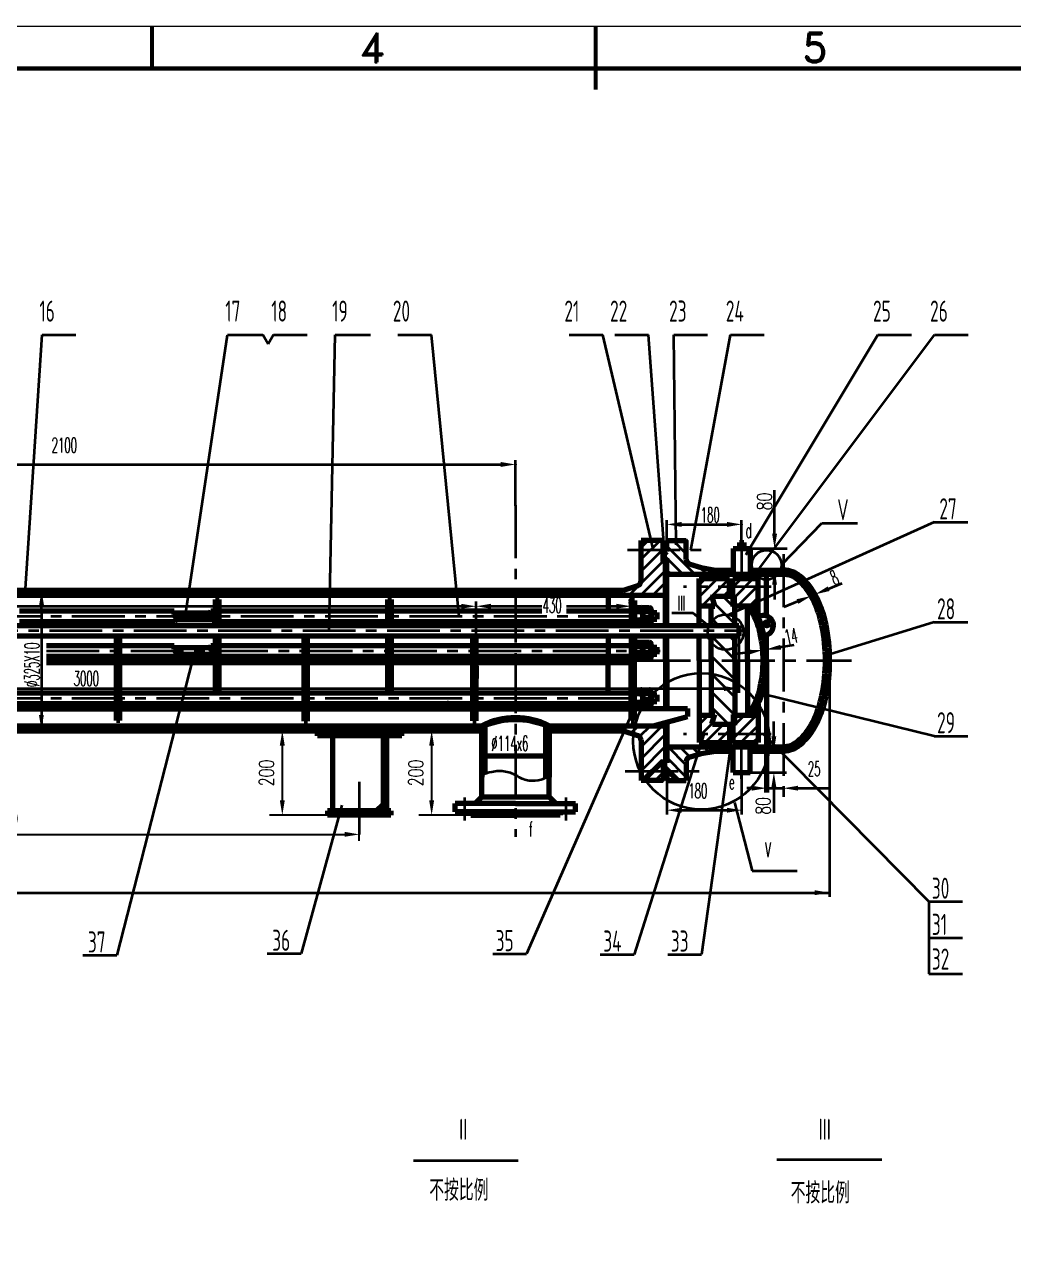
# Model space of a CAD drawing. Extents: x 0 to 1655, y 0 to 594.
# Drawn here: x 285.1 to 519.6, y 307.1 to 594.5 of the extents above; entities that cross this region are included whole.
import ezdxf

# ---------------------------------------------------------------- set-up
doc = ezdxf.new("R2010")
doc.units = 0
doc.header["$LTSCALE"] = 10
doc.linetypes.add('CENTER', pattern=[2, 1.25, -0.25, 0.25, -0.25])
doc.linetypes.add('DASHED', pattern=[0.75, 0.5, -0.25])
doc.layers.get('Defpoints').update_dxf_attribs({"linetype": 'CONTINUOUS'})
for name, color, linetype, lineweight in [('A', 3, 'CONTINUOUS', 70), ('BCD', 7, 'CONTINUOUS', 35), ('G', 1, 'CENTER', 35)]:
    doc.layers.add(name, color=color, linetype=linetype, lineweight=lineweight)
doc.layers.add('EBLAYER8', color=7, linetype='CONTINUOUS')
doc.layers.add('TK', color=5, linetype='CONTINUOUS')
doc.styles.add('EN', font='romans.shx', dxfattribs={"width": 0.7, "height": 3.5})
doc.styles.add('HZ', font='dim.shx', dxfattribs={"width": 0.7, "height": 3.5, "bigfont": 'hztxt.shx'})
doc.styles.add('ST', font='romand.shx', dxfattribs={"bigfont": 'fs64f.shx'})
doc.dimstyles.get("Standard").update_dxf_attribs({"dimtxt": 3.5, "dimasz": 3.5, "dimexe": 3, "dimexo": 0, "dimgap": 2, "dimtad": 1, "dimdec": 4, "dimzin": 0, "dimdsep": 46, "dimtxsty": 'EN', "dimcen": 3, "dimclrt": 7, "dimadec": 0, "dimazin": 0, "dimtfac": 1, "dimtdec": 4, "dimtofl": 0, "dimtmove": 0, "dimatfit": 3, "dimfxl": 0, "dimtolj": 1, "dimtzin": 0, "dimarcsym": 0})

# ---------------------------------------------------------------- blocks, each defined once
blk = doc.blocks.new('EB_BLOCK77')
at = {"layer": 'EBLAYER8', "linetype": 'ByBlock'}
blk.add_hatch(color=0, dxfattribs=at).paths.add_polyline_path([(4056.4, 4454.9), (4021.4, 4449.1), (4056.4, 4443.3)])
blk = doc.blocks.new('EB_BLOCK78')
at = {"layer": 'EBLAYER8', "linetype": 'ByBlock'}
blk.add_hatch(color=0, dxfattribs=at).paths.add_polyline_path([(4146.4, 4454.9), (4181.4, 4449.1), (4146.4, 4443.3)])
blk = doc.blocks.new('EB_BLOCK81')
at = {"layer": 'EBLAYER8', "linetype": 'ByBlock'}
blk.add_hatch(color=0, dxfattribs=at).paths.add_polyline_path([(4661.4, 4379.2), (4696.4, 4373.3), (4661.4, 4367.5)])
blk = doc.blocks.new('EB_BLOCK82')
at = {"layer": 'EBLAYER8', "linetype": 'ByBlock'}
blk.add_hatch(color=0, dxfattribs=at).paths.add_polyline_path([(4771.4, 4379.2), (4736.4, 4373.3), (4771.4, 4367.5)])
blk = doc.blocks.new('EB_BLOCK86')
at = {"layer": 'EBLAYER8', "linetype": 'ByBlock'}
blk.add_hatch(color=0, dxfattribs=at).paths.add_polyline_path([(4810.8, 4131.5), (4845.8, 4125.7), (4810.8, 4119.9)])
blk = doc.blocks.new('EB_BLOCK93')
at = {"layer": 'EBLAYER8', "linetype": 'ByBlock'}
blk.add_hatch(color=0, dxfattribs=at).paths.add_polyline_path([(4595.6, 4615.3), (4630.6, 4609.4), (4595.6, 4603.6)])
blk = doc.blocks.new('EB_BLOCK94')
at = {"layer": 'EBLAYER8', "linetype": 'ByBlock'}
blk.add_hatch(color=0, dxfattribs=at).paths.add_polyline_path([(2963, 4547.1), (2968.8, 4512.1), (2974.7, 4547.1)])
blk = doc.blocks.new('EB_BLOCK95')
at = {"layer": 'EBLAYER8', "linetype": 'ByBlock'}
blk.add_hatch(color=0, dxfattribs=at).paths.add_polyline_path([(4652.4, 4701.4), (4687.9, 4700.9), (4654.2, 4689.8)])
blk = doc.blocks.new('EB_BLOCK96')
at = {"layer": 'EBLAYER8', "linetype": 'ByBlock'}
blk.add_hatch(color=0, dxfattribs=at).paths.add_polyline_path([(4726.4, 4713.7), (4692.7, 4702.6), (4728.2, 4702.2)])
blk = doc.blocks.new('EB_BLOCK102')
at = {"layer": 'EBLAYER8', "linetype": 'ByBlock'}
blk.add_hatch(color=0, dxfattribs=at).paths.add_polyline_path([(4066.4, 5146.5), (4101.4, 5140.6), (4066.4, 5134.8)])
blk = doc.blocks.new('EB_BLOCK106')
at = {"layer": 'EBLAYER8', "linetype": 'ByBlock'}
blk.add_hatch(color=0, dxfattribs=at).paths.add_polyline_path([(4495.4, 5004.4), (4460.4, 4998.6), (4495.4, 4992.7)])
blk = doc.blocks.new('EB_BLOCK107')
at = {"layer": 'EBLAYER8', "linetype": 'ByBlock'}
blk.add_hatch(color=0, dxfattribs=at).paths.add_polyline_path([(4602.5, 5004.4), (4637.5, 4998.6), (4602.5, 4992.7)])
blk = doc.blocks.new('EB_BLOCK108')
at = {"layer": 'EBLAYER8', "linetype": 'ByBlock'}
blk.add_hatch(color=0, dxfattribs=at).paths.add_polyline_path([(4495.4, 4327), (4460.4, 4321.2), (4495.4, 4315.3)])
blk = doc.blocks.new('EB_BLOCK109')
at = {"layer": 'EBLAYER8', "linetype": 'ByBlock'}
blk.add_hatch(color=0, dxfattribs=at).paths.add_polyline_path([(4602.5, 4327), (4637.5, 4321.2), (4602.5, 4315.3)])
blk = doc.blocks.new('EB_BLOCK110')
at = {"layer": 'EBLAYER8', "linetype": 'ByBlock'}
blk.add_hatch(color=0, dxfattribs=at).paths.add_polyline_path([(2963.4, 4806.4), (2969.2, 4841.4), (2975.1, 4806.4)])
blk = doc.blocks.new('EB_BLOCK121')
at = {"layer": 'EBLAYER8', "linetype": 'ByBlock'}
blk.add_hatch(color=0, dxfattribs=at).paths.add_polyline_path([(4767.4, 4821.1), (4802, 4829), (4771.9, 4810.3)])
blk = doc.blocks.new('EB_BLOCK122')
at = {"layer": 'EBLAYER8', "linetype": 'ByBlock'}
blk.add_hatch(color=0, dxfattribs=at).paths.add_polyline_path([(4841.4, 4851.5), (4811.3, 4832.8), (4845.9, 4840.7)])
blk = doc.blocks.new('EB_BLOCK138')
at = {"layer": 'EBLAYER8', "linetype": 'ByBlock'}
blk.add_hatch(color=0, dxfattribs=at).paths.add_polyline_path([(4043.1, 4810.4), (4008.1, 4804.6), (4043.1, 4798.8)])
blk = doc.blocks.new('EB_BLOCK139')
at = {"layer": 'EBLAYER8', "linetype": 'ByBlock'}
blk.add_hatch(color=0, dxfattribs=at).paths.add_polyline_path([(4340.4, 4810.4), (4375.4, 4804.6), (4340.4, 4798.8)])
blk = doc.blocks.new('EB_BLOCK141')
at = {"layer": 'EBLAYER8', "linetype": 'ByBlock'}
blk.add_hatch(color=0, dxfattribs=at).paths.add_polyline_path([(3973.1, 4810.3), (4008.1, 4804.5), (3973.1, 4798.7)])
blk = doc.blocks.new('*D88')
at = {"layer": 'BCD', "color": 0, "lineweight": -2}
for p, q in [((194.5, 400.95), (194.5, 405.48)), ((364.5, 400.95), (364.5, 405.48)), ((198, 402.48), (361, 402.48))]:
    blk.add_line(p, q, dxfattribs=at)
at = {"layer": 'BCD', "color": 0}
for points in [[(198, 403.07), (198, 401.9), (194.5, 402.48)], [(361, 403.07), (361, 401.9), (364.5, 402.48)]]:
    blk.add_solid(points, dxfattribs=at)
at = {"layer": 'Defpoints', "color": 0}
for p in [(364.5, 402.48), (194.5, 400.95), (364.5, 400.95)]:
    blk.add_point(p, dxfattribs=at)
at = {"layer": 'BCD', "color": 7, "insert": (279.5, 406.23), "char_height": 3.5, "attachment_point": 5, "style": 'EN'}
blk.add_mtext('\\A1;1700', dxfattribs=at)
blk = doc.blocks.new('*D90')
at = {"layer": 'BCD', "color": 0, "lineweight": -2}
for p, q in [((354.6, 427.04), (343.25, 427.04)), ((346.25, 423.54), (346.25, 410.54)), ((357, 407.04), (343.25, 407.04))]:
    blk.add_line(p, q, dxfattribs=at)
at = {"layer": 'BCD', "color": 0}
for points in [[(345.66, 423.54), (346.83, 423.54), (346.25, 427.04)], [(345.66, 410.54), (346.83, 410.54), (346.25, 407.04)]]:
    blk.add_solid(points, dxfattribs=at)
at = {"layer": 'Defpoints', "color": 0}
for p in [(354.6, 427.04), (346.25, 407.04), (357, 407.04)]:
    blk.add_point(p, dxfattribs=at)
at = {"layer": 'BCD', "color": 7, "insert": (342.5, 417.04), "char_height": 3.5, "attachment_point": 5, "rotation": 90, "style": 'EN'}
blk.add_mtext('\\A1;200', dxfattribs=at)
blk = doc.blocks.new('*D91')
at = {"layer": 'BCD', "color": 0, "lineweight": -2}
for p, q in [((386.5, 427.04), (378.64, 427.04)), ((381.64, 423.54), (381.64, 410.54)), ((390.9, 407.04), (378.64, 407.04))]:
    blk.add_line(p, q, dxfattribs=at)
at = {"layer": 'BCD', "color": 0}
for points in [[(381.06, 423.54), (382.22, 423.54), (381.64, 427.04)], [(381.06, 410.54), (382.22, 410.54), (381.64, 407.04)]]:
    blk.add_solid(points, dxfattribs=at)
at = {"layer": 'Defpoints', "color": 0}
for p in [(386.5, 427.04), (381.64, 407.04), (390.9, 407.04)]:
    blk.add_point(p, dxfattribs=at)
at = {"layer": 'BCD', "color": 7, "insert": (377.89, 417.04), "char_height": 3.5, "attachment_point": 5, "rotation": 90, "style": 'EN'}
blk.add_mtext('\\A1;200', dxfattribs=at)

msp = doc.modelspace()

# ---------------------------------------------------------------- linework, layer by layer
at = {"layer": 'A'}
for p, q in [((436.49818, 472.13957), (431.29818, 472.13957)), ((431.29818, 462.60448), (431.29818, 472.13957)), ((436.49818, 467.13957), (436.49818, 472.13957)), ((437.39818, 469.53957), (437.39818, 472.13957)), ((437.39818, 472.13957), (441.99818, 472.13957)), ((441.99818, 471.82523), (441.68383, 472.13957)), ((441.99818, 467.64473), (441.99818, 472.13957)), ((454.58149, 471.69431), (455.63571, 471.69431)), ((454.58149, 471.69431), (454.58149, 470.22262)), ((455.63571, 471.69431), (455.63571, 470.22262)), ((436.79818, 468.93957), (437.39818, 469.53957)), ((436.79818, 467.13957), (436.79818, 468.93957)), ((453.1086, 470.22262), (457.1086, 470.22262)), ((453.1086, 470.22262), (453.1086, 464.13957)), ((457.1086, 470.22262), (457.1086, 464.13957)), ((436.49818, 467.13957), (437.09818, 467.13957)), ((436.79818, 467.93957), (437.39818, 467.93957)), ((437.09818, 452.02718), (437.09818, 467.93957)), ((437.39818, 452.02718), (437.39818, 467.93957)), ((442.86852, 466.49091), (445.49818, 465.73957)), ((445.49818, 465.73957), (448.89818, 465.13957)), ((437.09818, 464.13957), (464.99818, 464.13957)), ((445.04818, 463.13957), (452.24818, 463.13957)), ((445.04818, 452.02718), (445.04818, 463.13957)), ((448.89818, 464.92523), (448.6379, 465.1855)), ((448.89818, 463.13957), (448.89818, 465.13957)), ((448.89818, 465.13957), (453.1086, 465.13957)), ((452.24818, 458.83957), (452.24818, 463.13957)), ((452.99818, 458.83957), (452.99818, 463.13957)), ((452.99818, 463.13957), (458.99818, 463.13957)), ((457.1086, 465.13957), (464.99818, 465.13957)), ((458.99818, 454.0647), (458.99818, 463.13957)), ((460.99818, 454.2382), (460.99818, 465.13957)), ((199.49818, 460.33957), (309.89145, 460.33957)), ((308.7045, 460.33957), (427.09818, 460.33957)), ((423.49818, 460.33957), (423.49818, 455.46187)), ((427.09818, 460.33957), (430.47765, 461.46606)), ((198.69818, 459.13957), (309.89145, 459.13957)), ((308.7045, 459.13957), (437.09818, 459.13957)), ((330.44883, 452.40282), (330.44883, 458.12554)), ((331.24883, 458.12554), (330.44883, 458.12554)), ((331.24883, 452.40282), (331.24883, 458.12554)), ((372.09397, 458.12554), (371.29397, 458.12554)), ((371.29397, 452.40282), (371.29397, 458.12554)), ((372.09397, 452.40282), (372.09397, 458.12554)), ((428.89818, 457.93957), (428.89818, 452.02718)), ((428.89818, 457.93957), (429.69818, 457.93957)), ((428.89818, 457.93957), (428.89818, 454.55144)), ((429.69818, 457.93957), (429.69818, 452.02718)), ((448.19818, 458.83957), (448.04818, 458.68957)), ((448.04818, 458.68957), (448.763, 456.48957)), ((453.39818, 458.83957), (448.19818, 458.83957)), ((453.09818, 456.48957), (453.09818, 458.83957)), ((453.09818, 457.65402), (453.39818, 457.95402)), ((453.39818, 456.63957), (453.39818, 458.98957)), ((283.93255, 455.4733), (309.89145, 455.4733)), ((307.08372, 455.46187), (320.59085, 455.46187)), ((313.11149, 455.4733), (319.96316, 455.4733)), ((320.50226, 455.0233), (329.21466, 455.0233)), ((329.29841, 455.46187), (330.44883, 455.46187)), ((331.24883, 455.46187), (349.83701, 455.46187)), ((347.05183, 455.46187), (371.29397, 455.46187)), ((372.09397, 455.46187), (407.76059, 455.46187)), ((372.09397, 455.46187), (376.25183, 455.46187)), ((413.5957, 455.46187), (428.89818, 455.46187)), ((429.69818, 456.25236), (431.2399, 456.25236)), ((431.2399, 455.25236), (429.69818, 455.25236)), ((431.69818, 456.25236), (431.69818, 452.25236)), ((431.69818, 456.25236), (433.2399, 456.25236)), ((431.69818, 454.25236), (431.69818, 455.76042)), ((433.2399, 455.25236), (431.69818, 455.25236)), ((433.69818, 454.25236), (433.69818, 455.76042)), ((433.69818, 455.7541), (433.69818, 452.74391)), ((433.69818, 455.05236), (435.00455, 455.05236)), ((435.00455, 455.05236), (435.00455, 453.45236)), ((445.04818, 456.63957), (448.71427, 456.63957)), ((448.763, 456.48957), (447.89818, 456.48957)), ((447.89818, 452.02718), (447.89818, 456.48957)), ((453.49818, 456.48957), (453.09818, 456.48957)), ((453.39818, 456.63957), (458.99818, 456.63957)), ((453.49818, 452.02718), (453.49818, 456.48957)), ((456.48916, 443.68905), (456.48916, 456.63957)), ((457.17195, 455.73289), (457.88804, 456.10172)), ((204.6783, 452.02718), (309.89145, 452.02718)), ((283.93255, 452.9733), (309.89145, 452.9733)), ((307.08372, 452.02718), (454.41694, 452.02718)), ((309.89145, 452.96187), (320.84079, 452.96187)), ((321.07439, 453.4233), (329.80712, 453.4233)), ((329.64173, 452.96187), (330.44883, 452.96187)), ((330.44883, 452.02718), (330.44883, 452.40282)), ((331.24883, 452.96187), (349.83701, 452.96187)), ((331.24883, 452.02718), (331.24883, 452.40282)), ((347.05183, 452.96187), (371.29397, 452.96187)), ((371.29397, 452.02718), (371.29397, 452.40282)), ((372.09397, 452.96187), (428.89818, 452.96187)), ((372.09397, 452.96187), (376.25183, 452.96187)), ((372.09397, 452.02718), (372.09397, 452.40282)), ((423.49818, 452.96187), (423.49818, 452.02718)), ((431.2399, 453.25236), (429.69818, 453.25236)), ((429.69818, 452.25236), (431.2399, 452.25236)), ((433.2399, 453.25236), (431.69818, 453.25236)), ((431.69818, 452.25236), (433.2399, 452.25236)), ((433.69818, 453.45236), (435.00455, 453.45236)), ((454.41694, 452.02718), (454.41694, 449.52718)), ((204.6783, 449.52718), (309.89145, 449.52718)), ((306.9691, 439.0035), (306.9691, 449.52718)), ((307.08372, 449.52718), (389.69818, 449.52718)), ((307.7691, 439.0035), (307.7691, 449.52718)), ((330.44883, 436.69813), (330.44883, 449.52718)), ((331.24883, 436.69813), (331.24883, 449.52718)), ((351.45074, 438.94825), (351.45074, 449.47193)), ((352.25074, 438.94825), (352.25074, 449.47193)), ((371.29397, 436.69813), (371.29397, 449.52718)), ((372.09397, 436.69813), (372.09397, 449.52718)), ((389.69818, 449.52718), (454.41694, 449.52718)), ((391.36646, 444.34524), (391.36646, 449.52718)), ((392.16646, 439.0035), (392.16646, 449.52718)), ((423.49818, 449.52718), (423.49818, 444.1301)), ((428.89818, 449.52718), (428.89818, 444.1301)), ((428.89818, 449.52718), (428.89818, 448.72567)), ((429.69818, 449.52718), (429.69818, 443.68905)), ((429.69818, 449.52718), (429.69818, 448.72567)), ((437.09818, 443.68905), (437.09818, 449.52718)), ((437.09818, 448.72567), (437.09818, 449.52718)), ((437.39818, 443.68905), (437.39818, 449.52718)), ((437.39818, 448.72567), (437.39818, 449.52718)), ((445.04818, 443.68905), (445.04818, 449.52718)), ((445.04818, 448.72567), (445.04818, 449.52718)), ((447.89818, 443.68905), (447.89818, 449.52718)), ((447.89818, 448.72567), (447.89818, 449.52718)), ((453.49818, 443.68905), (453.49818, 449.52718)), ((453.49818, 448.72567), (453.49818, 449.52718)), ((460.99818, 443.68905), (460.99818, 449.75069)), ((290.35712, 447.23838), (306.9691, 447.23838)), ((295.4783, 447.23838), (306.9691, 447.23838)), ((307.7691, 447.23838), (309.89145, 447.23838)), ((307.7691, 447.23838), (309.89145, 447.23838)), ((307.7691, 447.22694), (320.59085, 447.22694)), ((309.89145, 447.22694), (320.59085, 447.22694)), ((309.89145, 447.22694), (320.59085, 447.22694)), ((320.50226, 446.78838), (329.21466, 446.78838)), ((329.29841, 447.22694), (330.44883, 447.22694)), ((329.29841, 447.22694), (330.23247, 447.22694)), ((331.24883, 447.22694), (349.83701, 447.22694)), ((347.05183, 447.22694), (351.45074, 447.22694)), ((352.25074, 447.22694), (371.29397, 447.22694)), ((352.25074, 447.22694), (361.36646, 447.22694)), ((372.09397, 447.22694), (391.36646, 447.22694)), ((372.09397, 447.22694), (376.25183, 447.22694)), ((392.16646, 447.22694), (428.89818, 447.22694)), ((429.69818, 448.01743), (431.2399, 448.01743)), ((431.2399, 447.01743), (429.69818, 447.01743)), ((431.69818, 448.01743), (431.69818, 444.01743)), ((431.69818, 448.01743), (433.2399, 448.01743)), ((431.69818, 446.01743), (431.69818, 447.5255)), ((433.2399, 447.01743), (431.69818, 447.01743)), ((433.69818, 446.01743), (433.69818, 447.5255)), ((433.69818, 447.51918), (433.69818, 444.50899)), ((433.69818, 446.81743), (435.00455, 446.81743)), ((435.00455, 446.81743), (435.00455, 445.21743)), ((290.35712, 444.73838), (306.9691, 444.73838)), ((290.35712, 444.18905), (306.9691, 444.18905)), ((290.35712, 443.18905), (306.9691, 443.18905)), ((307.7691, 444.72694), (320.84079, 444.72694)), ((307.7691, 444.18905), (330.44883, 444.18905)), ((307.7691, 443.18905), (330.44883, 443.18905)), ((321.07439, 445.18838), (329.80712, 445.18838)), ((329.64173, 444.72694), (330.44883, 444.72694)), ((331.24883, 444.72694), (349.83701, 444.72694)), ((331.24883, 444.18905), (351.45074, 444.18905)), ((331.24883, 443.18905), (351.45074, 443.18905)), ((347.05183, 444.72694), (351.45074, 444.72694)), ((352.25074, 444.72694), (371.29397, 444.72694)), ((352.25074, 444.72694), (361.36646, 444.72694)), ((352.25074, 440.61283), (352.25074, 444.28998)), ((352.25074, 444.18905), (371.29397, 444.18905)), ((352.25074, 443.18905), (371.29397, 443.18905)), ((372.09397, 444.72694), (391.36646, 444.72694)), ((372.09397, 444.72694), (376.25183, 444.72694)), ((372.09397, 444.18905), (391.36646, 444.18905)), ((372.09397, 443.18905), (391.36646, 443.18905)), ((391.36646, 439.0035), (391.36646, 444.34524)), ((392.16646, 444.72694), (428.89818, 444.72694)), ((392.16646, 440.66809), (392.16646, 444.34524)), ((392.16646, 444.18905), (429.69818, 444.18905)), ((392.16646, 443.18905), (429.69818, 443.18905)), ((423.49818, 436.01401), (423.49818, 443.17445)), ((428.89818, 444.11176), (428.89818, 443.68905)), ((428.89818, 429.43852), (428.89818, 443.68905)), ((431.2399, 445.01743), (429.69818, 445.01743)), ((429.69818, 444.01743), (431.2399, 444.01743)), ((429.69818, 429.43852), (429.69818, 443.68905)), ((433.2399, 445.01743), (431.69818, 445.01743)), ((431.69818, 444.01743), (433.2399, 444.01743)), ((433.69818, 445.21743), (435.00455, 445.21743)), ((437.09818, 443.68905), (437.09818, 432.28764)), ((437.39818, 443.68905), (437.39818, 432.28764)), ((445.04818, 443.68905), (445.04818, 424.23852)), ((447.89818, 443.68905), (447.89818, 430.88852)), ((453.49818, 443.68905), (453.49818, 430.88852)), ((456.48084, 443.68905), (456.48084, 430.73852)), ((460.99818, 443.68905), (460.99818, 422.23852)), ((392.16646, 442.38719), (392.16646, 439.39502)), ((306.9691, 429.43648), (306.9691, 439.0035)), ((307.7691, 429.43648), (307.7691, 439.0035)), ((330.44883, 436.69813), (330.44883, 437.60719)), ((331.24883, 436.69813), (331.24883, 437.60719)), ((351.45074, 429.33141), (351.45074, 438.94825)), ((352.25074, 429.33141), (352.25074, 438.94825)), ((371.29397, 436.69813), (371.29397, 437.60719)), ((372.09397, 436.69813), (372.09397, 437.60719)), ((391.36646, 429.38667), (391.36646, 439.0035)), ((392.16646, 429.38667), (392.16646, 439.0035)), ((263.14838, 436.01401), (306.9691, 436.01401)), ((307.7691, 436.01401), (351.45074, 436.01401)), ((307.7691, 436.01401), (309.89145, 436.01401)), ((307.7691, 434.62858), (307.7691, 431.63641)), ((330.44883, 436.69813), (331.24883, 436.69813)), ((352.25074, 436.01401), (391.36646, 436.01401)), ((371.29397, 436.69813), (372.09397, 436.69813)), ((392.16646, 436.01401), (428.89818, 436.01401)), ((429.69818, 436.76401), (431.2399, 436.76401)), ((431.2399, 435.76401), (429.69818, 435.76401)), ((431.69818, 436.76401), (431.69818, 432.76401)), ((431.69818, 436.76401), (433.2399, 436.76401)), ((431.69818, 434.76401), (431.69818, 436.27207)), ((433.2399, 435.76401), (431.69818, 435.76401)), ((433.69818, 434.76401), (433.69818, 436.27207)), ((433.69818, 436.26575), (433.69818, 433.25556)), ((433.69818, 435.56401), (435.00455, 435.56401)), ((435.00455, 435.56401), (435.00455, 433.96401)), ((263.14838, 433.51401), (306.9691, 433.51401)), ((263.14838, 432.23503), (295.4783, 432.23503)), ((295.4783, 432.23503), (306.9691, 432.23503)), ((307.7691, 433.51401), (351.45074, 433.51401)), ((307.7691, 433.51401), (309.89145, 433.51401)), ((307.7691, 432.23503), (351.45074, 432.23503)), ((307.7691, 432.23503), (309.89145, 432.23503)), ((308.7045, 433.51401), (331.33553, 433.51401)), ((308.7045, 432.23503), (331.33553, 432.23503)), ((352.25074, 433.51401), (391.36646, 433.51401)), ((352.25074, 432.23503), (385.51275, 432.23503)), ((385.4783, 432.23503), (391.36646, 432.23503)), ((392.16646, 433.51401), (428.89818, 433.51401)), ((392.16646, 432.23503), (428.89818, 432.23503)), ((423.49818, 432.23503), (423.49818, 433.51401)), ((431.2399, 433.76401), (429.69818, 433.76401)), ((429.69818, 432.76401), (431.2399, 432.76401)), ((429.69818, 432.28764), (433.69818, 432.28764)), ((433.2399, 433.76401), (431.69818, 433.76401)), ((431.69818, 432.76401), (433.2399, 432.76401)), ((433.69818, 433.96401), (435.00455, 433.96401)), ((433.69818, 432.28764), (442.23701, 432.28764)), ((442.23701, 432.28764), (442.23701, 430.40665)), ((458.99818, 433.3134), (458.99818, 424.23852)), ((159.29818, 428.23852), (309.89145, 428.23852)), ((307.7691, 429.43648), (306.9691, 429.43648)), ((308.7045, 428.23852), (394.29818, 428.23852)), ((351.40522, 429.33141), (351.40522, 429.49435)), ((351.40522, 429.33141), (352.20522, 429.33141)), ((352.20522, 429.33141), (352.20522, 429.49435)), ((391.36646, 429.38667), (391.36646, 429.54961)), ((391.36646, 429.38667), (392.16646, 429.38667)), ((392.16646, 429.38667), (392.16646, 429.54961)), ((393.49818, 411.36927), (393.49818, 428.23852)), ((394.29818, 416.82092), (394.29818, 428.23852)), ((408.69818, 415.90408), (408.69818, 428.23852)), ((408.69818, 428.23852), (437.09818, 428.23852)), ((409.49818, 411.36927), (409.49818, 428.23852)), ((423.49818, 427.03852), (423.49818, 428.23852)), ((428.89818, 429.43852), (429.69818, 429.43852)), ((428.89818, 429.43852), (429.69818, 429.43852)), ((434.14545, 428.23852), (442.23701, 430.40665)), ((437.09818, 429.02971), (437.09818, 419.43852)), ((437.39818, 429.11009), (437.39818, 419.43852)), ((445.04818, 430.73852), (448.71427, 430.73852)), ((448.763, 430.88852), (447.89818, 430.88852)), ((448.04818, 428.68852), (448.763, 430.88852)), ((448.19818, 428.53852), (448.04818, 428.68852)), ((453.39818, 428.53852), (448.19818, 428.53852)), ((452.24818, 428.53852), (452.24818, 424.23852)), ((452.99818, 428.53852), (452.99818, 424.23852)), ((453.39818, 428.38852), (452.99818, 428.38852)), ((453.49818, 430.88852), (453.09818, 430.88852)), ((453.09818, 430.88852), (453.09818, 428.53852)), ((453.39818, 430.73852), (453.09818, 430.73852)), ((453.39818, 430.73852), (453.39818, 428.38852)), ((453.39818, 430.73852), (458.99818, 430.73852)), ((453.39818, 430.73852), (458.99818, 430.73852)), ((453.39818, 430.73852), (453.39818, 428.38852)), ((169.89818, 427.03852), (309.89145, 427.03852)), ((308.7045, 427.03852), (393.49818, 427.03852)), ((354.59818, 425.83852), (354.59818, 427.03852)), ((374.59818, 425.83852), (354.59818, 425.83852)), ((358.19818, 408.03852), (358.19818, 425.83852)), ((370.19818, 408.03852), (370.19818, 425.83852)), ((370.99818, 408.03852), (370.99818, 425.83852)), ((374.59818, 425.83852), (374.59818, 427.03852)), ((393.49818, 427.03852), (393.49818, 416.04678)), ((409.49818, 427.03852), (427.09818, 427.03852)), ((409.49818, 427.03852), (409.49818, 416.04678)), ((427.09818, 427.03852), (430.47765, 425.91203)), ((460.99818, 427.45611), (460.99818, 412.42435)), ((431.29818, 424.77361), (431.29818, 415.23852)), ((437.09818, 423.23852), (464.99818, 423.23852)), ((445.04818, 424.23852), (452.24818, 424.23852)), ((448.89818, 424.23852), (448.89818, 422.23852)), ((452.99818, 424.23852), (458.99818, 424.23852)), ((453.1086, 417.15548), (453.1086, 423.23852)), ((457.1086, 417.15548), (457.1086, 423.23852)), ((409.49818, 421.00009), (393.49818, 421.00009)), ((431.78831, 415.23852), (436.49818, 419.94839)), ((436.49818, 420.23852), (437.09818, 420.23852)), ((436.49818, 420.23852), (436.49818, 415.23852)), ((436.79818, 420.23852), (436.79818, 418.43852)), ((441.99818, 419.73336), (441.99818, 415.23852)), ((442.86852, 420.88719), (445.49818, 421.63852)), ((445.49818, 421.63852), (448.89818, 422.23852)), ((448.89818, 422.23852), (453.1086, 422.23852)), ((457.1086, 422.23852), (464.99818, 422.23852)), ((436.79818, 419.43852), (437.39818, 419.43852)), ((440.00259, 415.23852), (436.79818, 418.44294)), ((437.39818, 417.83852), (437.39818, 415.23852)), ((453.1086, 417.15548), (457.1086, 417.15548)), ((436.49818, 415.23852), (431.29818, 415.23852)), ((437.39818, 415.23852), (441.99818, 415.23852)), ((393.54143, 411.41247), (391.92191, 409.79489)), ((393.49818, 412.11594), (393.49818, 412.87073)), ((393.49818, 412.11594), (393.49818, 412.87073)), ((393.54143, 411.41247), (409.51971, 411.41247)), ((409.45493, 411.41247), (411.07446, 409.79489)), ((409.49818, 412.11594), (409.49818, 412.87073)), ((409.49818, 412.11594), (409.49818, 412.87073)), ((368.59818, 408.03852), (370.19818, 409.63852)), ((401.49818, 409.79489), (387.24818, 409.79489)), ((387.24818, 407.83852), (387.24818, 409.79489)), ((401.49818, 409.79489), (415.74818, 409.79489)), ((415.74818, 407.83852), (415.74818, 409.79489)), ((371.99818, 408.03852), (356.99818, 408.03852)), ((356.99818, 408.03852), (356.99818, 407.03852)), ((371.99818, 407.03852), (356.99818, 407.03852)), ((370.19818, 408.03852), (368.59818, 408.03852)), ((371.99818, 408.03852), (371.99818, 407.03852)), ((401.49818, 407.83852), (387.24818, 407.83852)), ((390.89818, 407.83852), (390.89818, 407.03852)), ((412.09818, 407.03852), (390.89818, 407.03852)), ((390.89818, 407.03852), (401.49818, 407.03852)), ((401.49818, 407.83852), (415.74818, 407.83852)), ((412.09818, 407.83852), (412.09818, 407.03852))]:
    msp.add_line(p, q, dxfattribs=at)
msp.add_circle((461.13329, 452.3994), 0.47732, dxfattribs=at)
for centre, radius, start, end in [((443.19818, 467.64473), 1.2, 180, 254.0546041), ((464.95856, 458.90132), 5.2202, 49.7669144, 89.3882665), ((464.95856, 458.90132), 6.2202, 49.7669144, 89.3882665), ((458.85753, 451.69018), 14.66599, 26.0855302, 49.7669144), ((458.85753, 451.69018), 15.66599, 26.0855302, 49.7669144), ((430.09818, 462.60448), 1.2, 288.4349488, 0), ((449.01478, 446.87135), 25.62504, 11.4636355, 26.0855302), ((449.01478, 446.87135), 26.62504, 11.4636355, 26.0855302), ((321.98521, 454.95197), 1.48467, 159.9134274, 191.6361765), ((321.37313, 454.82593), 0.85975, 191.6361765, 231.8917888), ((320.44073, 453.63714), 0.65108, 5.3060052, 51.8917888), ((330.52209, 455.00076), 1.30763, 160.5349333, 191.8553377), ((330.09769, 454.91167), 0.87398, 191.8553377, 229.6230702), ((330.79098, 454.90573), 1.59281, 159.5643062, 160.5349333), ((329.01469, 453.6381), 0.79781, 10.0218457, 49.6230702), ((431.19343, 455.75236), 0.50215, 275.3098384, 84.6901616), ((430.378, 454.25236), 1.32018, 310.7580254, 49.2419746), ((433.19343, 455.75236), 0.50215, 275.3098384, 84.6901616), ((432.378, 454.25236), 1.32018, 310.7580254, 49.2419746), ((447.95525, 449.47215), 11.14201, 27.6167337, 40.036789), ((441.28931, 445.9848), 18.66507, 12.2269293, 27.6167337), ((447.95525, 449.47215), 11.94201, 27.6167337, 33.7208664), ((441.28931, 445.9848), 19.46507, 12.2269293, 27.6167337), ((460.28567, 451.99444), 2.35417, 273.0158619, 119.8537209), ((319.92794, 453.74665), 1.20382, 319.3143174, 328.356727), ((320.14954, 453.61009), 0.94353, 328.356727, 5.3060052), ((328.39001, 453.69361), 1.44991, 329.6899723, 338.170868), ((328.67738, 453.5785), 1.14034, 338.170868, 10.0218457), ((431.19343, 452.75236), 0.50215, 275.3098384, 84.6901616), ((433.19343, 452.75236), 0.50215, 275.3098384, 84.6901616), ((433.35619, 443.69592), 41.60237, 0, 11.4636355), ((433.35619, 443.69592), 42.60237, 0, 11.4636355), ((430.69516, 443.68905), 29.50511, 0, 12.2269293), ((430.69516, 443.68905), 30.30511, 0, 12.2269293), ((321.98521, 446.71705), 1.48467, 159.9134274, 191.6361765), ((321.37313, 446.59101), 0.85975, 191.6361765, 231.8917888), ((320.44073, 445.40221), 0.65108, 5.3060052, 51.8917888), ((320.14954, 445.37517), 0.94353, 328.356727, 5.3060052), ((330.52209, 446.76584), 1.30763, 160.5349333, 191.8553377), ((330.09769, 446.67675), 0.87398, 191.8553377, 229.6230702), ((330.79098, 446.6708), 1.59281, 159.5643062, 160.5349333), ((329.01469, 445.40318), 0.79781, 10.0218457, 49.6230702), ((328.67738, 445.34357), 1.14034, 338.170868, 10.0218457), ((431.19343, 447.51743), 0.50215, 275.3098384, 84.6901616), ((430.378, 446.01743), 1.32018, 310.7580254, 49.2419746), ((433.19343, 447.51743), 0.50215, 275.3098384, 84.6901616), ((432.378, 446.01743), 1.32018, 310.7580254, 49.2419746), ((319.92794, 445.51172), 1.20382, 319.3143174, 328.356727), ((328.39001, 445.45868), 1.44991, 329.6899723, 338.170868), ((431.19343, 444.51743), 0.50215, 275.3098384, 84.6901616), ((433.19343, 444.51743), 0.50215, 275.3098384, 84.6901616), ((430.69516, 443.68905), 29.50511, 347.7730707, 0), ((430.69516, 443.68905), 30.30511, 347.7730707, 0), ((433.35619, 443.69592), 41.60237, 348.5363645, 360), ((433.35619, 443.69592), 42.60237, 348.5363645, 360), ((441.28931, 441.3933), 18.66507, 332.3832663, 347.7730707), ((441.28931, 441.3933), 19.46507, 332.3832663, 347.7730707), ((431.19343, 436.26401), 0.50215, 275.3098384, 84.6901616), ((430.378, 434.76401), 1.32018, 310.7580254, 49.2419746), ((433.19343, 436.26401), 0.50215, 275.3098384, 84.6901616), ((432.378, 434.76401), 1.32018, 310.7580254, 49.2419746), ((449.01478, 440.52049), 25.62504, 333.9144698, 348.5363645), ((449.01478, 440.52049), 26.62504, 333.9144698, 348.5363645), ((431.19343, 433.26401), 0.50215, 275.3098384, 84.6901616), ((433.19343, 433.26401), 0.50215, 275.3098384, 84.6901616), ((447.95525, 437.90595), 11.14201, 319.963211, 332.3832663), ((401.49818, 412.15559), 17.96276, 63.5532579, 116.4467421), ((401.49818, 410.6279), 19.02561, 67.7630848, 112.2369152), ((458.85753, 435.70166), 14.66599, 310.2330856, 333.9144698), ((458.85753, 435.70166), 15.66599, 310.2330856, 333.9144698), ((430.09818, 424.77361), 1.2, 0, 71.5650512), ((464.95856, 428.49052), 5.2202, 270.6117335, 310.2330856), ((464.95856, 428.49052), 6.2202, 270.6117335, 310.2330856), ((443.19818, 419.73336), 1.2, 105.9453959, 180)]:
    msp.add_arc(centre, radius, start, end, dxfattribs=at)
for p in [(428.89818, 457.93957), (428.89818, 457.36049), (428.89818, 449.12556), (307.7691, 434.62858), (385.4783, 433.51401), (455.1086, 417.15548), (401.49818, 407.03852)]:
    msp.add_point(p, dxfattribs=at)
at = {"layer": 'BCD'}
for p, q in [((285.27403, 459.50642), (289.3193, 520.8537)), ((289.3193, 520.8537), (297.3193, 520.8537)), ((323.19461, 453.92909), (333.22319, 520.8537)), ((333.22319, 520.8537), (341.67118, 520.8537)), ((342.92118, 518.68864), (341.67118, 520.8537)), ((344.17118, 520.8537), (342.92118, 518.68864)), ((344.17118, 520.8537), (352.17118, 520.8537)), ((357.38825, 450.77526), (358.74137, 520.8537)), ((358.74137, 520.8537), (367.18936, 520.8537)), ((373.61193, 520.8537), (381.61193, 520.8537)), ((388.16921, 454.13775), (381.61193, 520.8537)), ((414.21143, 520.8537), (422.21143, 520.8537)), ((434.11102, 470.12707), (422.21143, 520.8537)), ((425.04545, 520.8537), (433.04545, 520.8537)), ((437.07882, 466.17553), (433.04545, 520.8537)), ((439.552, 471.11496), (439.04102, 520.8537)), ((439.04102, 520.8537), (447.04102, 520.8537)), ((443.08661, 469.87523), (452.47072, 520.8537)), ((452.47072, 520.8537), (460.47072, 520.8537)), ((456.12344, 468.74173), (487.36932, 520.8537)), ((458.74186, 464.70995), (500.79435, 520.8537)), ((487.36932, 520.8537), (495.36932, 520.8537)), ((500.79435, 520.8537), (508.79435, 520.8537)), ((194.99818, 490.15498), (397.99818, 490.15498)), ((401.49818, 480.43657), (401.49818, 491.15498)), ((462.90951, 473.72262), (462.90951, 484.05595)), ((437.39818, 472.13957), (437.39818, 476.94689)), ((440.89818, 475.94689), (451.6086, 475.94689)), ((451.57672, 454.38987), (500.79435, 476.54832)), ((455.1086, 470.22262), (455.1086, 476.94689)), ((464.61923, 466.4822), (474.10598, 476.22684)), ((474.10598, 476.22684), (482.52381, 476.22684)), ((500.7207, 476.4838), (508.7207, 476.4838)), ((431.29818, 467.67383), (435.76393, 472.13957)), ((431.29818, 470.50225), (432.9355, 472.13957)), ((441.99818, 468.9968), (438.85541, 472.13957)), ((431.29818, 464.8454), (436.49818, 470.0454)), ((441.19855, 464.13957), (436.79818, 468.53994)), ((444.02698, 464.13957), (437.39818, 470.76837)), ((457.1086, 470.22262), (465.90951, 470.22262)), ((428.42078, 459.13957), (436.49818, 467.21697)), ((437.09818, 467.81697), (437.22078, 467.93957)), ((437.39818, 467.23284), (437.09818, 467.53284)), ((437.09818, 467.10987), (437.39818, 467.40987)), ((437.39818, 466.52573), (437.09818, 466.82573)), ((437.09818, 466.40276), (437.39818, 466.70276)), ((437.39818, 465.81862), (437.09818, 466.11862)), ((437.09818, 465.69565), (437.39818, 465.99565)), ((446.85541, 464.13957), (445.1583, 465.83668)), ((431.24921, 459.13957), (437.09818, 464.98855)), ((437.39818, 465.11152), (437.09818, 465.41152)), ((437.09818, 464.98855), (437.39818, 465.28855)), ((437.39818, 464.40441), (437.09818, 464.70441)), ((437.09818, 464.28144), (437.39818, 464.58144)), ((438.37013, 464.13957), (437.39818, 465.11152)), ((445.04818, 458.79641), (449.39134, 463.13957)), ((445.04818, 461.62484), (446.56292, 463.13957)), ((445.71977, 456.63957), (452.21977, 463.13957)), ((452.99818, 461.08956), (455.0482, 463.13957)), ((453.39818, 458.66113), (457.87663, 463.13957)), ((423.49818, 459.87383), (423.96393, 460.33957)), ((425.59235, 459.13957), (426.79235, 460.33957)), ((434.07764, 459.13957), (437.09818, 462.16012)), ((450.7482, 458.83957), (452.24818, 460.33956)), ((454.20505, 456.63957), (458.99818, 461.4327)), ((462.90951, 461.63957), (462.90951, 458.13957)), ((475.72396, 460.70298), (478.96078, 462.03454)), ((289.19473, 455.63957), (289.19473, 456.96197)), ((392.16646, 449.52718), (392.16646, 457.7117)), ((436.90606, 459.13957), (437.09818, 459.33169)), ((453.49818, 452.41971), (448.44279, 457.4751)), ((453.49818, 456.08258), (450.74119, 458.83957)), ((453.39818, 458.98957), (452.99818, 458.98957)), ((453.09818, 458.36113), (453.39818, 458.66113)), ((453.39818, 458.30391), (453.09818, 458.60391)), ((453.39818, 457.5968), (453.09818, 457.8968)), ((453.09818, 456.94691), (453.39818, 457.24691)), ((453.39818, 456.88969), (453.09818, 457.18969)), ((457.03348, 456.63957), (458.99818, 458.60427)), ((468.3254, 457.65936), (465.08859, 456.32781)), ((471.53022, 459.06869), (471.94266, 458.06612)), ((471.56221, 458.99092), (472.48715, 459.37142)), ((472.45516, 459.44919), (472.8676, 458.44662)), ((282.54615, 456.54113), (388.66646, 456.54113)), ((289.15698, 455.63957), (289.15698, 427.03852)), ((295.4783, 455.4733), (307.08372, 455.4733)), ((392.16646, 454.89035), (392.16646, 456.55144)), ((395.66646, 456.55284), (407.76059, 456.55284)), ((413.5957, 456.55284), (425.39818, 456.55284)), ((443.65323, 454.89706), (438.59098, 454.89706)), ((447.33563, 451.80377), (443.65323, 454.89706)), ((448.5482, 456.63957), (448.67354, 456.76491)), ((453.39818, 456.63957), (453.09818, 456.63957)), ((457.31152, 455.80478), (456.53238, 456.58392)), ((456.7311, 456.33719), (457.03348, 456.63957)), ((457.03634, 455.93533), (457.74059, 456.63957)), ((457.77824, 456.04517), (457.18383, 456.63957)), ((458.99818, 455.53233), (457.89094, 456.63957)), ((457.89676, 456.08864), (458.44769, 456.63957)), ((458.17139, 455.65617), (458.99818, 456.48295)), ((458.99818, 454.82523), (458.17775, 455.64566)), ((458.42985, 455.20752), (458.99818, 455.77585)), ((458.99818, 456.23944), (458.59805, 456.63957)), ((458.65861, 454.77094), (458.99818, 455.11051)), ((458.90406, 454.26789), (458.99818, 454.36201)), ((458.99818, 454.11812), (458.95274, 454.16356)), ((295.4783, 452.9733), (309.89145, 452.9733)), ((307.08372, 452.96187), (320.84079, 452.96187)), ((313.11149, 452.9733), (319.96316, 452.9733)), ((449.64806, 452.02718), (447.89818, 453.77706)), ((500.7207, 452.78261), (475.93478, 445.11889)), ((500.7207, 452.78261), (508.7207, 452.78261)), ((448.70693, 448.72567), (447.89818, 449.53442)), ((453.49818, 443.93442), (447.90542, 449.52718)), ((453.49818, 448.17706), (452.14806, 449.52718)), ((454.41694, 449.52718), (454.41694, 436.03342)), ((457.03931, 445.70221), (453.57938, 445.1741)), ((460.09588, 446.16875), (461.31916, 446.35546)), ((464.09079, 446.88357), (467.55072, 447.41167)), ((325, 443.81074), (307, 373.81074)), ((453.49818, 439.22482), (447.89818, 444.82482)), ((475.94224, 443.68905), (475.94224, 387.66073)), ((453.49818, 434.98218), (447.89818, 440.58218)), ((250.4783, 437.03342), (289.15698, 437.03342)), ((287.17738, 437.03342), (450.91694, 437.03342)), ((308.7045, 436.01401), (331.33553, 436.01401)), ((453.49818, 430.73954), (447.89818, 436.33954)), ((500.7207, 425.79632), (459.9203, 435.75635)), ((429.05984, 431.13532), (404.10302, 374.13758)), ((452.03632, 428.53852), (447.89818, 432.67666)), ((456.4807, 430.73852), (457.31415, 431.57197)), ((457.73661, 430.73852), (457.03428, 431.44085)), ((457.18781, 430.73852), (457.78086, 431.33158)), ((457.22372, 431.61855), (457.88804, 431.27637)), ((457.89492, 430.73852), (458.99818, 431.84179)), ((458.44372, 430.73852), (457.89517, 431.28707)), ((458.99818, 430.89117), (458.1699, 431.71945)), ((458.17167, 431.72238), (458.99818, 432.5489)), ((458.99818, 431.59827), (458.42844, 432.16801)), ((458.60202, 430.73852), (458.99818, 431.13468)), ((458.99818, 432.36263), (458.69044, 432.67037)), ((423.78932, 427.03852), (424.98932, 428.23852)), ((426.61775, 427.03852), (427.81775, 428.23852)), ((428.85918, 426.45152), (430.64618, 428.23852)), ((430.90131, 425.66523), (433.47461, 428.23852)), ((431.29818, 423.23367), (436.30303, 428.23852)), ((445.04818, 428.49839), (447.28831, 430.73852)), ((445.04818, 425.66996), (448.05746, 428.67924)), ((453.29943, 429.40461), (445.61912, 374.0229)), ((446.44517, 424.23852), (450.74517, 428.53852)), ((452.99818, 427.96311), (455.7736, 430.73852)), ((452.99818, 425.13468), (458.60202, 430.73852)), ((453.09818, 430.18443), (453.39818, 430.48443)), ((453.39818, 430.12721), (453.09818, 430.42721)), ((453.09818, 429.47732), (453.39818, 429.77732)), ((453.39818, 429.4201), (453.09818, 429.7201)), ((453.09818, 428.77022), (453.39818, 429.07022)), ((453.39818, 428.71299), (453.09818, 429.01299)), ((454.93045, 424.23852), (458.99818, 428.30626)), ((457.02951, 430.73852), (456.72936, 431.03867)), ((462.73874, 425.73852), (462.73874, 429.23852)), ((446.21232, 426.49133), (429.61366, 374.0229)), ((431.29818, 420.40525), (437.09818, 426.20525)), ((449.2736, 424.23852), (452.24818, 427.21311)), ((457.75888, 424.23852), (458.99818, 425.47783)), ((499.47806, 386.556), (460.27353, 426.26617)), ((500.7207, 425.79632), (508.7207, 425.79632)), ((431.29818, 417.57682), (437.09818, 423.37682)), ((437.09818, 423.23852), (448.89818, 423.23852)), ((437.39818, 422.79268), (437.09818, 423.09268)), ((437.09818, 422.66971), (437.39818, 422.96971)), ((441.99818, 418.89979), (437.65945, 423.23852)), ((442.84591, 420.88049), (440.48788, 423.23852)), ((445.04561, 421.50922), (443.3163, 423.23852)), ((447.40775, 421.97551), (446.14473, 423.23852)), ((452.10202, 424.23852), (452.24818, 424.38468)), ((436.78831, 420.23852), (437.09818, 420.54839)), ((437.39818, 422.08558), (437.09818, 422.38558)), ((437.09818, 421.9626), (437.39818, 422.2626)), ((437.39818, 421.37847), (437.09818, 421.67847)), ((437.09818, 421.2555), (437.39818, 421.5555)), ((437.39818, 420.67136), (437.09818, 420.97136)), ((437.09818, 420.54839), (437.39818, 420.84839)), ((437.39818, 419.96426), (437.09818, 420.26426)), ((437.09818, 419.84128), (437.39818, 420.14128)), ((441.99818, 416.07136), (437.39818, 420.67136)), ((457.1086, 422.23852), (465.73874, 422.23852)), ((434.61674, 415.23852), (436.49818, 417.11996)), ((436.79818, 418.43852), (437.39818, 417.83852)), ((437.21681, 419.43852), (437.09818, 419.55715)), ((455.1086, 417.15548), (455.1086, 407.20676)), ((457.1086, 417.15548), (465.73874, 417.15548)), ((437.39818, 415.23852), (437.39818, 407.20676)), ((389.49818, 405.79851), (389.49818, 411.20163)), ((413.49818, 405.79851), (413.49818, 411.20163)), ((457.49818, 413.42435), (456.33603, 413.42435)), ((460.99818, 413.42435), (464.99818, 413.42435)), ((462.73874, 413.65548), (462.73874, 407.58156)), ((468.49818, 413.42435), (471.99818, 413.42435)), ((471.99818, 413.42435), (475.59818, 413.42435)), ((360.38511, 409.421), (350.6826, 374.213)), ((440.89818, 408.20676), (451.6086, 408.20676)), ((453.40372, 410.03751), (457.57427, 393.84138)), ((457.57427, 393.84138), (468.23234, 393.84138)), ((91.87318, 388.66073), (475.94224, 388.66073)), ((499.47806, 386.556), (507.47806, 386.556)), ((499.47806, 386.556), (507.47806, 386.556)), ((499.47806, 386.556), (499.47806, 369.41294)), ((499.47806, 377.98447), (507.47806, 377.98447)), ((499.47806, 377.98447), (507.47806, 377.98447)), ((299, 373.81074), (307, 373.81074)), ((342.6826, 374.213), (350.6826, 374.213)), ((396.10302, 374.13758), (404.10302, 374.13758)), ((421.61366, 374.0229), (429.61366, 374.0229)), ((437.61912, 374.0229), (445.61912, 374.0229)), ((499.47806, 369.41294), (507.47806, 369.41294)), ((377.32938, 325.15617), (402.18432, 325.15617)), ((463.46736, 325.45424), (488.3223, 325.45424))]:
    msp.add_line(p, q, dxfattribs=at)
for centre, radius in [((461.01159, 466.34871), 3.50422), ((451.32092, 450.41374), 4.22075), ((445.57026, 424.53083), 16.14279)]:
    msp.add_circle(centre, radius, dxfattribs=at)
for centre, radius, start, end in [((447.95525, 437.90595), 11.94201, 326.2791336, 332.3832663), ((398.58678, 404.38121), 13.15821, 101.8725132, 112.7508351), ((397.69368, 408.62939), 8.81716, 80.34485, 101.8725132), ((397.80314, 409.27279), 8.16452, 58.7052901, 80.34485), ((405.75681, 422.357), 7.14748, 238.7052901, 261.8531269), ((405.67412, 421.77938), 6.56397, 261.8531269, 286.8361657), ((404.378, 426.06255), 11.03896, 286.8361657, 297.6344225)]:
    msp.add_arc(centre, radius, start, end, dxfattribs=at)
for p in [(401.49818, 490.15498), (401.49818, 480.43657), (455.1086, 475.94689), (437.39818, 472.13957), (455.1086, 470.22262), (471.53022, 459.06869), (472.45516, 459.44919), (472.48715, 459.37142), (392.16646, 455.53974), (392.16646, 454.89035), (454.41694, 439.0035), (460.99818, 427.45611), (393.49818, 417.04678), (436.49818, 415.23852), (437.39818, 415.23852), (455.1086, 408.20676), (475.94224, 388.66073)]:
    msp.add_point(p, dxfattribs=at)
for points in [[(462.32618, 473.72262), (463.49284, 473.72262), (462.90951, 470.22262)], [(462.32618, 461.63957), (463.49284, 461.63957), (462.90951, 465.13957)], [(462.1554, 425.73852), (463.32207, 425.73852), (462.73874, 422.23852)], [(462.1554, 413.65548), (463.32207, 413.65548), (462.73874, 417.15548)]]:
    msp.add_solid(points, dxfattribs=at)
at = {"layer": 'G'}
for p, q in [((401.49818, 480.43657), (401.49818, 443.68905)), ((455.1086, 471.75504), (455.1086, 463.54519)), ((428.02083, 469.93957), (445.49574, 469.93957)), ((465.01429, 468.86932), (465.01429, 409.57389)), ((462.07537, 461.13957), (441.32712, 461.13957)), ((156.40001, 454.21187), (435.76446, 454.21187)), ((151.0788, 450.77718), (455.34334, 450.77718)), ((290.35712, 445.97694), (435.76446, 445.97694)), ((290.35712, 443.68905), (330.44883, 443.68905)), ((330.44883, 443.68905), (481.16537, 443.68905)), ((401.49818, 443.68905), (401.49818, 401.91639)), ((156.40001, 434.76401), (436.15503, 434.76401)), ((462.07537, 426.23852), (441.32712, 426.23852)), ((455.1086, 415.62306), (455.1086, 423.8329)), ((427.53961, 417.43852), (445.71189, 417.43852)), ((364.49818, 414.92397), (364.49818, 400.95058))]:
    msp.add_line(p, q, dxfattribs=at)
at = {"layer": 'TK', "linetype": 'DASHED', "const_width": 0.35}
msp.add_lwpolyline([(0, 0), (841, 0), (841, 594), (0, 594)], close=True, dxfattribs=at)
at = {"layer": 'TK', "const_width": 1}
for points in [[(315.375, 594), (315.375, 584)], [(420.5, 594), (420.5, 584)], [(420.5, 594), (420.5, 579)]]:
    msp.add_lwpolyline(points, dxfattribs=at)
msp.add_lwpolyline([(25, 10), (831, 10), (831, 584), (25, 584)], close=True, dxfattribs=at)

# ---------------------------------------------------------------- block references
at = {"layer": 'BCD', "xscale": 0.09999999999990905, "yscale": 0.09999999999990905, "zscale": 0.09999999999990905}
for name, p in [('EB_BLOCK102', (-8.6395, -23.90828)), ('EB_BLOCK106', (-8.6395, -23.90828)), ('EB_BLOCK107', (-8.6395, -23.90828)), ('EB_BLOCK110', (-7.72778, -23.90828)), ('EB_BLOCK122', (-8.6395, -23.90828)), ('EB_BLOCK141', (-8.6395, -23.90828)), ('EB_BLOCK138', (-8.6395, -23.90828)), ('EB_BLOCK139', (-8.6395, -23.90828)), ('EB_BLOCK121', (-8.6395, -23.90828)), ('EB_BLOCK95', (-8.6395, -23.90828)), ('EB_BLOCK96', (-8.36293, -23.95433)), ('EB_BLOCK93', (-8.6395, -23.90828)), ('EB_BLOCK94', (-7.72778, -23.90828)), ('EB_BLOCK77', (-8.6395, -23.90828)), ('EB_BLOCK78', (-8.6395, -23.90828)), ('EB_BLOCK81', (-8.6395, -23.90828)), ('EB_BLOCK82', (-8.6395, -23.90828)), ('EB_BLOCK108', (-8.6395, -23.90828)), ('EB_BLOCK109', (-8.6395, -23.90828)), ('EB_BLOCK86', (-8.6395, -23.90828))]:
    msp.add_blockref(name, p, dxfattribs=at)

# ---------------------------------------------------------------- texts
at = {"layer": 'BCD', "style": 'HZ', "width": 0.7}
for s, p in [('16', (288.67678, 524.01266)), ('17', (332.73778, 524.01266)), ('18', (343.64217, 524.01266)), ('19', (358.06913, 524.01266)), ('20', (372.44441, 524.01266)), ('21', (413.10067, 524.01266)), ('22', (423.92523, 524.01266)), ('23', (437.92079, 524.01266)), ('24', (451.35995, 524.01266)), ('25', (486.2491, 524.01266)), ('26', (499.76636, 524.01266)), ('27', (501.95115, 477.14277)), ('28', (501.42615, 453.44157)), ('29', (501.42615, 426.45528)), ('30', (500.18351, 387.21496)), ('31', (500.18351, 378.64343)), ('37', (300.17606, 374.4697)), ('36', (343.85866, 374.87197)), ('35', (396.80847, 374.79654)), ('34', (422.31911, 374.68187)), ('33', (438.32458, 374.68187)), ('32', (500.18351, 370.43227))]:
    msp.add_text(s, height=5, dxfattribs=at).set_placement(p)
at = {"layer": 'BCD', "color": 7, "style": 'EN', "width": 0.5}
for s, p in [('2100', (291.58233, 492.98831)), ('180', (445.41456, 476.43597)), ('d', (456.04966, 472.77438)), ('430', (407.94616, 455.01905)), ('III', (439.92443, 455.51226)), ('3000', (296.81405, 437.68734)), ('%%C114x6', (395.76969, 422.30824)), ('25', (470.78899, 416.25768)), ('180', (442.46744, 411.04009)), ('e', (452.11083, 413.17802)), ('f', (404.67497, 401.97824)), ('V', (460.65352, 397.04293))]:
    msp.add_text(s, height=3.5, dxfattribs=at).set_placement(p)
for s, rotation, p in [('8', 24.2102593, (477.11261, 461.421)), ('14', 11.879385, (465.71782, 447.43143)), ('%%C325X10', 90, (288.67008, 437.40796))]:
    msp.add_text(s, height=3.5, rotation=rotation, dxfattribs=at).set_placement(p)
at = {"layer": 'BCD', "color": 7, "char_height": 3.5, "attachment_point": 5, "rotation": 90, "style": 'EN'}
for insert in [(460.52298, 481.37724), (460.20322, 409.23322)]:
    msp.add_mtext('\\A1;80', dxfattribs=dict(at, insert=insert))
at = {"layer": 'BCD', "char_height": 5, "width": 22.8455141, "attachment_point": 1, "style": 'HZ'}
for s, insert in [('V', (477.76984, 481.93854)), ('II', (388.15877, 335.09017)), ('III', (473.36096, 335.09017)), ('不按比例', (381.09296, 320.63326)), ('不按比例', (466.74253, 319.98923))]:
    msp.add_mtext(s, dxfattribs=dict(at, insert=insert))
at = {"layer": 'TK', "char_height": 7, "width": 15, "attachment_point": 5, "style": 'ST'}
for s, insert in [('4', (367.5, 589)), ('5', (472.5, 589))]:
    msp.add_mtext(s, dxfattribs=dict(at, insert=insert))

# ---------------------------------------------------------------- dimensions: what is measured, and where the dimension line sits
at = {"layer": 'BCD'}
for base, p1, p2, picture, middle in [((346.24568, 407.03852), (354.59818, 427.03852), (356.99818, 407.03852), '*D90', (342.49568, 417.03852)), ((381.64011, 407.03852), (386.49818, 427.03852), (390.89818, 407.03852), '*D91', (377.89011, 417.03852))]:
    dim = msp.add_linear_dim(base=base, p1=p1, p2=p2, angle=90, dimstyle='Standard', override={"dimdec": 0, "dimlfac": 10, "dimtdec": 0}, dxfattribs=at)
    dim.commit()
    dim.dimension.update_dxf_attribs({"geometry": picture, "text_midpoint": middle})
dim = msp.add_linear_dim(base=(364.49818, 402.48254), p1=(194.49818, 400.95058), p2=(364.49818, 400.95058), dimstyle='Standard', override={"dimdec": 0, "dimlfac": 10, "dimtdec": 0}, dxfattribs=at)
dim.commit()
dim.dimension.update_dxf_attribs({"geometry": '*D88', "text_midpoint": (279.49818, 406.23254)})

doc.saveas('drawing.dxf')
